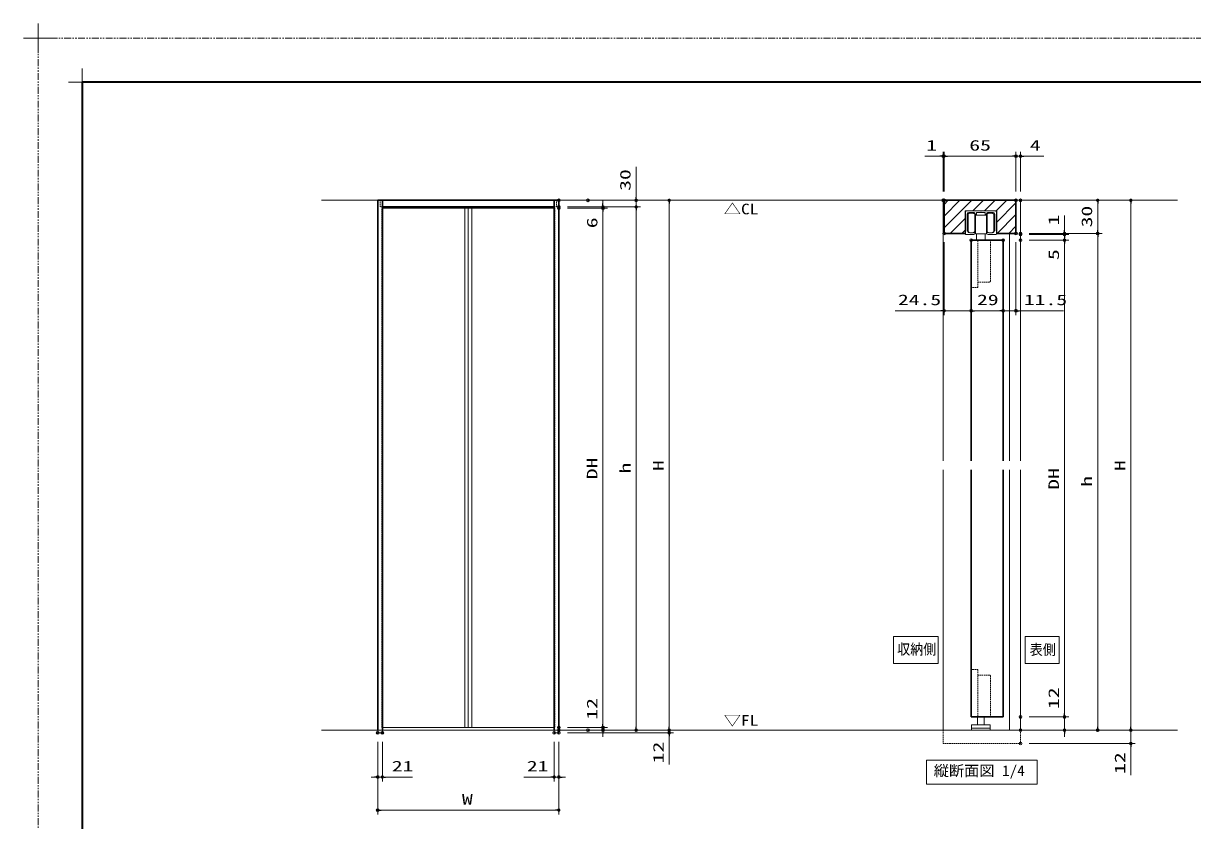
# Model space of a CAD drawing. Units: millimetres, scale not verified. Extents: x -1306 to 1306, y -607 to 607.
# Drawn here: x -1306 to -247, y -115 to 607 of the extents above; entities that cross this region are included whole.
import ezdxf
from ezdxf.enums import TextEntityAlignment as Align

# ---------------------------------------------------------------- set-up
doc = ezdxf.new("R2010")
doc.units = ezdxf.units.MM
doc.header["$LTSCALE"] = 5
doc.header["$PDMODE"] = 32
doc.header["$PDSIZE"] = 2.5
doc.linetypes.add('USER1', pattern=[2.5, 1.25, -0.25, 0.25, -0.25, 0.25, -0.25])
doc.linetypes.add('USER2', pattern=[0.375, 0.25, -0.125])
for name, color, linetype, lineweight in [('0-1_線(黄)', 2, 'Continuous', 15), ('0-3_陰線', 4, 'USER1', 9), ('0-B_点線(水)', 4, 'USER2', 9), ('0-D_線(白)', 7, 'Continuous', 30), ('1-0_線(水)', 4, 'Continuous', 9), ('1-1_寸法線', 3, 'Continuous', 13), ('1-2_ハッチング', 6, 'Continuous', 9), ('1-4_DEFPOINTS', 7, 'Continuous', 5), ('1-5_0', 3, 'Continuous', 25), ('1-6_点線(黄)', 2, 'USER2', 15), ('1-7_図面枠', 7, 'Continuous', 35), ('1-8_一般', 7, 'Continuous', 5)]:
    doc.layers.add(name, color=color, linetype=linetype, lineweight=lineweight)
doc.styles.add('ＭＳ ゴシック', font='')
doc.styles.get('ＭＳ ゴシック').set_extended_font_data('MS Gothic')

# ---------------------------------------------------------------- blocks, each defined once
blk = doc.blocks.new('_DOT')
at = {"layer": '1-5_0'}
blk.add_line((-2.5, 0), (-5, 0), dxfattribs=at)
for points in [[(0, 0), (-2.5, 0), (-2.48, 0.313)], [(0, 0), (-2.48, -0.313), (-2.5, 0)], [(0, 0), (-2.48, 0.313), (-2.421, 0.622)], [(0, 0), (-2.421, -0.622), (-2.48, -0.313)], [(0, 0), (-2.421, 0.622), (-2.324, 0.92)], [(0, 0), (-2.324, -0.92), (-2.421, -0.622)], [(0, 0), (-2.324, 0.92), (-2.191, 1.204)], [(0, 0), (-2.191, -1.204), (-2.324, -0.92)], [(0, 0), (-2.191, 1.204), (-2.023, 1.469)], [(0, 0), (-2.023, -1.469), (-2.191, -1.204)], [(0, 0), (-2.023, 1.469), (-1.822, 1.711)], [(0, 0), (-1.822, -1.711), (-2.023, -1.469)], [(0, 0), (-1.822, 1.711), (-1.594, 1.926)], [(0, 0), (-1.594, -1.926), (-1.822, -1.711)], [(0, 0), (-1.594, 1.926), (-1.34, 2.111)], [(0, 0), (-1.34, -2.111), (-1.594, -1.926)], [(0, 0), (-1.34, 2.111), (-1.064, 2.262)], [(0, 0), (-1.064, -2.262), (-1.34, -2.111)], [(0, 0), (-1.064, 2.262), (-0.773, 2.378)], [(0, 0), (-0.773, -2.378), (-1.064, -2.262)], [(0, 0), (-0.773, 2.378), (-0.468, 2.456)], [(0, 0), (-0.468, -2.456), (-0.773, -2.378)], [(0, 0), (-0.468, 2.456), (-0.157, 2.495)], [(0, 0), (-0.157, -2.495), (-0.468, -2.456)], [(0, 0), (-0.157, 2.495), (0.157, 2.495)], [(0, 0), (0.157, -2.495), (-0.157, -2.495)], [(0, 0), (0.157, 2.495), (0.468, 2.456)], [(0, 0), (0.468, 2.456), (0.773, 2.378)], [(0, 0), (0.773, 2.378), (1.064, 2.262)], [(0, 0), (1.064, 2.262), (1.34, 2.111)], [(0, 0), (1.34, 2.111), (1.594, 1.926)], [(0, 0), (1.594, 1.926), (1.822, 1.711)], [(0, 0), (1.822, 1.711), (2.023, 1.469)], [(0, 0), (2.023, 1.469), (2.191, 1.204)], [(0, 0), (2.191, 1.204), (2.324, 0.92)], [(0, 0), (2.324, 0.92), (2.421, 0.622)], [(0, 0), (2.421, 0.622), (2.48, 0.313)], [(0, 0), (2.48, 0.313), (2.5, 0)], [(0, 0), (0.468, -2.456), (0.157, -2.495)], [(0, 0), (0.773, -2.378), (0.468, -2.456)], [(0, 0), (1.064, -2.262), (0.773, -2.378)], [(0, 0), (1.34, -2.111), (1.064, -2.262)], [(0, 0), (1.594, -1.926), (1.34, -2.111)], [(0, 0), (1.822, -1.711), (1.594, -1.926)], [(0, 0), (2.023, -1.469), (1.822, -1.711)], [(0, 0), (2.191, -1.204), (2.023, -1.469)], [(0, 0), (2.324, -0.92), (2.191, -1.204)], [(0, 0), (2.421, -0.622), (2.324, -0.92)], [(0, 0), (2.48, -0.313), (2.421, -0.622)], [(0, 0), (2.5, 0), (2.48, -0.313)]]:
    blk.add_solid(points, dxfattribs=at)
blk = doc.blocks.new('グループ-13-1')
at = {"layer": '1-8_一般'}
for p, q in [((62041.6, -14029.5), (62041.6, -13365.5)), ((61709.6, -13697.5), (62373.6, -13697.5))]:
    blk.add_line(p, q, dxfattribs=at)

msp = doc.modelspace()

# ---------------------------------------------------------------- linework, layer by layer
at = {"layer": '0-1_線(黄)'}
for p, q in [((-1036.234, 447.006), (-261.031, 447.006)), ((-1036.234, -32.994), (-261.031, -32.994))]:
    msp.add_line(p, q, dxfattribs=at)
msp.add_lwpolyline([(-488.434, -59.994), (-388.209, -59.994), (-388.209, -81.829), (-488.434, -81.829)], close=True, dxfattribs=at)
at = {"layer": '0-3_陰線'}
for p in [(387.036, 594), (-1292.964, -594)]:
    msp.add_line(p, (-1292.964, 594), dxfattribs=at)
at = {"layer": '0-B_点線(水)'}
for p, q in [((-981.787, -30.594), (-981.787, 439.806)), ((-981.187, 439.806), (-981.787, 439.806)), ((-825.587, 439.806), (-824.987, 439.806)), ((-824.987, 439.806), (-824.987, -30.594)), ((-441.914, 368.006), (-441.914, 411.006)), ((-430.414, 374.006), (-430.414, 411.006)), ((-441.914, 373.006), (-431.414, 373.006)), ((-446.914, 368.006), (-441.914, 368.006)), ((-447.914, 20.955), (-447.914, -20.995)), ((-441.964, 16.955), (-431.414, 16.955)), ((-430.414, 15.955), (-430.414, -20.995)), ((-981.187, -30.594), (-981.787, -30.594)), ((-825.587, -30.594), (-824.987, -30.594)), ((-985.387, -32.994), (-985.387, -35.394)), ((-985.387, -35.394), (-981.187, -35.394)), ((-981.187, -32.994), (-981.187, -35.394)), ((-825.587, -32.994), (-825.587, -35.394)), ((-825.587, -35.394), (-821.387, -35.394)), ((-821.387, -35.394), (-821.387, -32.994))]:
    msp.add_line(p, q, dxfattribs=at)
for points in [[(-981.187, 441.006), (-983.187, 441.006), (-983.187, 447.006)], [(-825.587, 441.006), (-823.587, 441.006), (-823.587, 447.006)], [(-446.914, 21.955), (-441.914, 21.955), (-441.914, -20.995)], [(-447.914, 20.955), (-447.914, -20.995), (-430.414, -20.995)]]:
    msp.add_lwpolyline(points, dxfattribs=at)
for centre, start, end in [((-431.414, 374.006), 270, 0), ((-446.914, 369.006), 180, 270), ((-446.914, 20.955), 90, 180), ((-431.414, 15.955), 0, 90)]:
    msp.add_arc(centre, 1, start, end, dxfattribs=at)
at = {"layer": '0-D_線(白)'}
for p, q in [((-985.387, 447.006), (-985.387, -32.994)), ((-985.387, 447.006), (-821.387, 447.006)), ((-981.187, 447.006), (-981.187, -32.994)), ((-825.587, -32.994), (-825.587, 447.006)), ((-821.387, -32.994), (-821.387, 447.006)), ((-825.587, 441.006), (-981.187, 441.006)), ((-472.414, 417.006), (-453.464, 417.006)), ((-407.414, 417.006), (-424.864, 417.006)), ((-447.914, 411.006), (-418.914, 411.006)), ((-447.914, 411.006), (-430.414, 411.006)), ((-447.914, 411.006), (-447.914, 369.006)), ((-447.914, 211.006), (-447.914, 411.006)), ((-418.914, 211.006), (-418.914, 411.006)), ((-447.914, -20.995), (-447.914, 203.006)), ((-418.914, -20.995), (-418.914, 203.006)), ((-447.914, -20.995), (-418.914, -20.995))]:
    msp.add_line(p, q, dxfattribs=at)
msp.add_lwpolyline([(-407.414, 417.006), (-407.414, 447.006), (-472.414, 447.006), (-472.414, 417.006)], dxfattribs=at)
at = {"layer": '1-0_線(水)'}
for p, q in [((-473.414, 447.006), (-473.414, 211.006)), ((-403.414, 447.006), (-403.414, 211.006)), ((-824.987, 439.806), (-981.187, 439.806)), ((-453.164, 436.006), (-453.164, 416.506)), ((-426.664, 437.506), (-451.664, 437.506)), ((-451.664, 419.484), (-451.664, 434.506)), ((-450.764, 434.606), (-450.764, 418.406)), ((-445.264, 436.006), (-450.164, 436.006)), ((-444.764, 434.606), (-444.714, 434.606)), ((-444.764, 434.606), (-444.764, 418.406)), ((-444.264, 435.006), (-444.264, 434.306)), ((-443.064, 434.306), (-443.064, 435.706)), ((-439.464, 436.006), (-442.764, 436.006)), ((-439.164, 436.306), (-439.464, 436.006)), ((-435.264, 435.706), (-435.264, 434.306)), ((-434.064, 434.306), (-434.064, 435.006)), ((-428.164, 436.006), (-433.064, 436.006)), ((-427.564, 434.606), (-427.514, 434.606)), ((-427.564, 434.606), (-427.564, 418.406)), ((-426.664, 434.506), (-426.664, 419.484)), ((-425.164, 416.506), (-425.164, 436.006)), ((-444.764, 431.506), (-444.164, 431.506)), ((-434.164, 433.506), (-444.164, 433.506)), ((-444.164, 433.506), (-444.164, 416.506)), ((-443.364, 434.006), (-443.964, 434.006)), ((-434.364, 434.006), (-434.964, 434.006)), ((-434.164, 433.506), (-434.164, 416.506)), ((-433.564, 431.506), (-434.164, 431.506)), ((-445.664, 416.006), (-452.664, 416.006)), ((-450.764, 418.406), (-450.714, 418.406)), ((-444.764, 421.506), (-444.164, 421.506)), ((-444.664, 418.006), (-444.664, 417.006)), ((-434.164, 416.506), (-444.164, 416.506)), ((-443.164, 416.506), (-443.164, 411.006)), ((-435.164, 416.506), (-435.164, 411.006)), ((-433.564, 421.506), (-434.164, 421.506)), ((-433.664, 417.006), (-433.664, 418.006)), ((-425.664, 416.006), (-432.664, 416.006)), ((-413.414, 417.006), (-413.414, 211.006)), ((-473.414, 203.006), (-473.414, -32.994)), ((-413.414, 203.006), (-413.414, -32.994)), ((-403.414, 203.006), (-403.414, -32.994)), ((-442.164, -20.995), (-442.164, -27.994)), ((-436.164, -20.995), (-436.164, -27.994)), ((-981.187, -30.594), (-824.987, -30.594)), ((-447.664, -27.994), (-447.664, -32.994)), ((-447.664, -27.994), (-430.664, -27.994)), ((-447.664, -30.994), (-430.664, -30.994)), ((-430.664, -27.994), (-430.664, -32.994)), ((-447.664, -32.994), (-430.664, -32.994))]:
    msp.add_line(p, q, dxfattribs=at)
for points in [[(-444.764, 434.606), (-444.81, 434.762), (-444.945, 434.913), (-445.166, 435.056), (-445.466, 435.184), (-445.836, 435.295), (-446.264, 435.385), (-446.738, 435.451), (-447.243, 435.492), (-447.764, 435.506), (-448.285, 435.492), (-448.79, 435.451), (-449.264, 435.385), (-449.692, 435.295), (-450.062, 435.184), (-450.362, 435.056), (-450.583, 434.913), (-450.718, 434.762), (-450.764, 434.606), (-450.714, 434.606)], [(-435.564, 436.006), (-438.864, 436.006), (-439.164, 436.306)], [(-427.564, 434.606), (-427.61, 434.762), (-427.745, 434.913), (-427.966, 435.056), (-428.266, 435.184), (-428.636, 435.295), (-429.064, 435.385), (-429.538, 435.451), (-430.043, 435.492), (-430.564, 435.506), (-431.085, 435.492), (-431.59, 435.451), (-432.064, 435.385), (-432.492, 435.295), (-432.862, 435.184), (-433.162, 435.056), (-433.383, 434.913), (-433.518, 434.762), (-433.564, 434.606), (-433.514, 434.606)], [(-433.564, 434.606), (-433.564, 418.406), (-433.514, 418.406)], [(-450.764, 418.406), (-450.718, 418.249), (-450.583, 418.098), (-450.362, 417.956), (-450.062, 417.827), (-449.692, 417.716), (-449.264, 417.626), (-448.79, 417.56), (-448.285, 417.519), (-447.764, 417.506), (-447.243, 417.519), (-446.738, 417.56), (-446.264, 417.626), (-445.836, 417.716), (-445.466, 417.827), (-445.166, 417.956), (-444.945, 418.098), (-444.81, 418.249), (-444.764, 418.406), (-444.714, 418.406)], [(-433.564, 418.406), (-433.518, 418.249), (-433.383, 418.098), (-433.162, 417.956), (-432.862, 417.827), (-432.492, 417.716), (-432.064, 417.626), (-431.59, 417.56), (-431.085, 417.519), (-430.564, 417.506), (-430.043, 417.519), (-429.538, 417.56), (-429.064, 417.626), (-428.636, 417.716), (-428.266, 417.827), (-427.966, 417.956), (-427.745, 418.098), (-427.61, 418.249), (-427.564, 418.406), (-427.514, 418.406)]]:
    msp.add_lwpolyline(points, dxfattribs=at)
for centre, radius, start, end in [((-451.664, 436.006), 1.5, 90, 180), ((-450.164, 434.506), 1.5, 90, 180), ((-445.264, 435.006), 1, 0, 90), ((-443.964, 434.306), 0.3, 180, 270), ((-443.364, 434.306), 0.3, 270, 0), ((-442.764, 435.706), 0.3, 90, 180), ((-435.564, 435.706), 0.3, 0, 90), ((-434.964, 434.306), 0.3, 180, 270), ((-434.364, 434.306), 0.3, 270, 0), ((-433.064, 435.006), 1, 90, 180), ((-428.164, 434.506), 1.5, 0, 90), ((-426.664, 436.006), 1.5, 0, 90), ((-452.664, 416.506), 0.5, 180, 270), ((-451.364, 419.484), 0.3, 180, 220.01096), ((-447.764, 422.506), 5, 220.00804, 301.8906), ((-445.664, 417.006), 1, 270, 0), ((-444.964, 418.006), 0.3, 0, 121.89403), ((-433.364, 418.006), 0.3, 58.10597, 180), ((-432.664, 417.006), 1, 180, 270), ((-430.564, 422.506), 5, 238.1094, 319.99196), ((-425.664, 416.506), 0.5, 270, 0)]:
    msp.add_arc(centre, radius, start, end, dxfattribs=at)
at = {"layer": '1-1_寸法線'}
for p, q in [((-473.414, 455.006), (-473.414, 491.006)), ((-472.414, 455.006), (-472.414, 491.006)), ((-472.414, 455.006), (-472.414, 491.006)), ((-407.414, 455.006), (-407.414, 491.006)), ((-407.414, 455.006), (-407.414, 491.006)), ((-403.414, 455.006), (-403.414, 491.006)), ((-751.387, 450.006), (-751.387, 477.196)), ((-476.414, 487.006), (-489.795, 487.006)), ((-472.414, 487.006), (-473.414, 487.006)), ((-469.414, 487.006), (-410.414, 487.006)), ((-469.414, 487.006), (-466.414, 487.006)), ((-410.414, 487.006), (-413.414, 487.006)), ((-407.414, 487.006), (-403.414, 487.006)), ((-400.414, 487.006), (-382.271, 487.006)), ((-813.387, 447.006), (-747.387, 447.006)), ((-786.987, 447.006), (-717.387, 447.006)), ((-781.387, 444.006), (-781.387, 447.006)), ((-751.387, 441.006), (-751.387, 447.006)), ((-399.414, 447.006), (-329.414, 447.006)), ((-395.414, 447.006), (-299.414, 447.006)), ((-906.537, 439.806), (-906.537, -30.594)), ((-903.387, 439.806), (-903.387, -30.594)), ((-900.237, 439.806), (-900.237, -30.594)), ((-813.387, 441.006), (-747.387, 441.006)), ((-813.387, 441.006), (-747.387, 441.006)), ((-813.387, 441.006), (-777.387, 441.006)), ((-813.387, 439.806), (-777.387, 439.806)), ((-813.387, 439.806), (-777.387, 439.806)), ((-781.387, 441.006), (-781.387, 439.806)), ((-781.387, 436.806), (-781.387, -27.594)), ((-781.387, 436.806), (-781.387, 419.615)), ((-751.387, 438.006), (-751.387, -29.994)), ((-751.387, 438.006), (-751.387, 435.006)), ((-721.387, 444.006), (-721.387, -29.994)), ((-333.414, 444.006), (-333.414, 420.006)), ((-303.414, 444.006), (-303.414, -29.994)), ((-363.414, 420.006), (-363.414, 433.387)), ((-395.414, 417.006), (-329.414, 417.006)), ((-395.414, 417.006), (-329.414, 417.006)), ((-395.414, 417.006), (-359.414, 417.006)), ((-395.414, 416.006), (-359.414, 416.006)), ((-395.414, 416.006), (-359.414, 416.006)), ((-363.414, 419.006), (-363.414, 422.006)), ((-363.414, 416.006), (-363.414, 417.006)), ((-363.414, 416.006), (-363.414, 411.006)), ((-363.414, 413.006), (-363.414, 410.006)), ((-333.414, 414.006), (-333.414, -29.994)), ((-472.414, 409.006), (-472.414, 343.006)), ((-447.914, 403.006), (-447.914, 343.006)), ((-447.914, 403.006), (-447.914, 343.006)), ((-418.914, 403.006), (-418.914, 343.006)), ((-418.914, 403.006), (-418.914, 343.006)), ((-407.414, 409.006), (-407.414, 343.006)), ((-395.414, 411.006), (-359.414, 411.006)), ((-395.414, 411.006), (-359.414, 411.006)), ((-363.414, 408.006), (-363.414, -17.995)), ((-363.414, 408.006), (-363.414, 390.339)), ((-475.414, 347.006), (-516.89, 347.006)), ((-447.914, 347.006), (-472.414, 347.006)), ((-444.914, 347.006), (-441.914, 347.006)), ((-444.914, 347.006), (-421.914, 347.006)), ((-421.914, 347.006), (-424.914, 347.006)), ((-418.914, 347.006), (-407.414, 347.006)), ((-404.414, 347.006), (-364.366, 347.006)), ((-363.414, -17.995), (-363.414, 7.767)), ((-781.387, -27.594), (-781.387, -1.833)), ((-395.414, -20.995), (-359.414, -20.995)), ((-395.414, -20.995), (-359.414, -20.995)), ((-363.414, -32.994), (-363.414, -20.995)), ((-813.387, -30.594), (-777.387, -30.594)), ((-813.387, -30.594), (-777.387, -30.594)), ((-781.387, -32.994), (-781.387, -30.594)), ((-721.387, -29.994), (-721.387, -26.994)), ((-303.414, -29.994), (-303.414, -26.994)), ((-813.387, -32.994), (-747.387, -32.994)), ((-813.387, -32.994), (-777.387, -32.994)), ((-813.387, -35.394), (-717.387, -35.394)), ((-786.987, -32.994), (-717.387, -32.994)), ((-786.987, -32.994), (-717.387, -32.994)), ((-781.387, -35.994), (-781.387, -38.994)), ((-721.387, -32.994), (-721.387, -35.394)), ((-721.387, -38.394), (-721.387, -64.156)), ((-395.414, -32.994), (-299.414, -32.994)), ((-395.414, -32.994), (-329.414, -32.994)), ((-395.414, -32.994), (-359.414, -32.994)), ((-395.414, -32.994), (-299.414, -32.994)), ((-363.414, -35.994), (-363.414, -38.994)), ((-303.414, -32.994), (-303.414, -44.994)), ((-985.387, -43.394), (-985.387, -109.394)), ((-985.387, -43.394), (-985.387, -79.394)), ((-981.187, -43.394), (-981.187, -79.394)), ((-825.587, -43.394), (-825.587, -79.394)), ((-821.387, -43.394), (-821.387, -109.394)), ((-821.387, -43.394), (-821.387, -79.394)), ((-395.414, -44.994), (-299.414, -44.994)), ((-303.414, -47.994), (-303.414, -73.756)), ((-988.387, -75.394), (-991.387, -75.394)), ((-985.387, -75.394), (-981.187, -75.394)), ((-978.187, -75.394), (-953.854, -75.394)), ((-828.587, -75.394), (-852.92, -75.394)), ((-821.387, -75.394), (-825.587, -75.394)), ((-818.387, -75.394), (-815.387, -75.394)), ((-824.387, -105.394), (-982.387, -105.394))]:
    msp.add_line(p, q, dxfattribs=at)
msp.add_lwpolyline([(-424.864, 417.006), (-424.864, 437.506), (-453.464, 437.506), (-453.464, 417.006)], dxfattribs=at)
for points in [[(-518.268, 27.302), (-518.268, 51.82), (-477.982, 51.82), (-477.982, 27.302)], [(-399.06, 27.302), (-399.06, 51.82), (-368.372, 51.82), (-368.372, 27.302)]]:
    msp.add_lwpolyline(points, close=True, dxfattribs=at)
msp.add_arc((-426.964, 419.484), 0.3, 319.98904, 0, dxfattribs=at)
at = {"layer": '1-2_ハッチング'}
for p, q in [((-472.414, 443.317), (-468.725, 447.006)), ((-472.414, 432.71), (-458.119, 447.006)), ((-472.414, 422.104), (-447.512, 447.006)), ((-446.405, 437.506), (-436.905, 447.006)), ((-435.799, 437.506), (-426.299, 447.006)), ((-425.192, 437.506), (-415.692, 447.006)), ((-424.864, 427.227), (-407.414, 444.677)), ((-466.905, 417.006), (-453.464, 430.447)), ((-424.479, 417.006), (-407.414, 434.071)), ((-456.299, 417.006), (-453.464, 419.84)), ((-413.872, 417.006), (-407.414, 423.464))]:
    msp.add_line(p, q, dxfattribs=at)
at = {"layer": '1-4_DEFPOINTS'}
for p, q in [((-1252.964, 541.55), (-1252.964, 566.45)), ((-1265.414, 554), (-1240.514, 554))]:
    msp.add_line(p, q, dxfattribs=at)
for p in [(-473.414, 487.006), (-407.414, 487.006), (-403.414, 487.006), (-821.387, 447.006), (-794.987, 447.006), (-751.387, 447.006), (-473.414, 447.006), (-472.414, 447.006), (-407.414, 447.006), (-407.414, 447.006), (-403.414, 447.006), (-403.414, 447.006), (-821.387, 441.006), (-821.387, 439.806), (-781.387, 439.806), (-472.414, 417.006), (-407.414, 417.006), (-403.414, 417.006), (-403.414, 416.006), (-363.414, 416.006), (-333.414, 417.006), (-447.914, 411.006), (-418.914, 411.006), (-403.414, 411.006), (-363.414, 411.006), (-447.914, 347.006), (-418.914, 347.006), (-407.414, 347.006), (-403.414, -20.995), (-363.414, -20.995), (-821.387, -30.594), (-821.387, -32.994), (-794.987, -32.994), (-781.387, -30.594), (-781.387, -32.994), (-751.387, -32.994), (-721.387, -32.994), (-403.414, -32.994), (-363.414, -32.994), (-333.414, -32.994), (-303.414, -32.994), (-985.387, -35.394), (-981.187, -35.394), (-825.587, -35.394), (-821.387, -35.394), (-821.387, -35.394), (-721.387, -35.394), (-403.414, -44.994), (-303.414, -44.994), (-985.387, -75.394), (-821.387, -75.394), (-985.387, -105.394)]:
    msp.add_point(p, dxfattribs=at)
at = {"layer": '1-6_点線(黄)'}
for p, q in [((-473.414, -32.994), (-473.414, -44.994)), ((-403.414, -32.994), (-403.414, -44.994)), ((-473.414, -44.994), (-403.414, -44.994))]:
    msp.add_line(p, q, dxfattribs=at)
at = {"layer": '1-7_図面枠'}
msp.add_lwpolyline([(-1252.964, -554), (347.036, -554), (347.036, 554), (-1252.964, 554)], close=True, dxfattribs=at)

# ---------------------------------------------------------------- block references
at = {"layer": '0-3_陰線', "xscale": 0.04, "yscale": 0.04}
msp.add_blockref('グループ-13-1', (-3774.629, 1141.9), dxfattribs=at)
at = {"layer": '1-1_寸法線', "xscale": 0.6, "yscale": 0.6}
for p in [(-473.414, 487.006), (-407.414, 487.006), (-407.414, 487.006), (-472.414, 347.006), (-418.914, 347.006), (-418.914, 347.006), (-985.387, -75.394), (-825.587, -75.394), (-821.387, -105.394)]:
    msp.add_blockref('_DOT', p, dxfattribs=at)
for p, rotation in [((-472.414, 487.006), 180), ((-472.414, 487.006), 180), ((-403.414, 487.006), 180), ((-751.387, 447.006), 270), ((-721.387, 447.006), 90), ((-333.414, 447.006), 90), ((-303.414, 447.006), 90), ((-781.387, 441.006), 270), ((-781.387, 439.806), 90), ((-781.387, 439.806), 90), ((-751.387, 441.006), 90), ((-751.387, 441.006), 90), ((-363.414, 417.006), 270), ((-363.414, 416.006), 270), ((-363.414, 416.006), 90), ((-333.414, 417.006), 270), ((-333.414, 417.006), 90), ((-363.414, 411.006), 90), ((-363.414, 411.006), 90), ((-447.914, 347.006), 180), ((-447.914, 347.006), 180), ((-407.414, 347.006), 180), ((-363.414, -20.995), 270), ((-363.414, -20.995), 270), ((-781.387, -30.594), 270), ((-781.387, -30.594), 270), ((-781.387, -32.994), 90), ((-751.387, -32.994), 270), ((-721.387, -32.994), 270), ((-721.387, -32.994), 270), ((-363.414, -32.994), 90), ((-333.414, -32.994), 270), ((-303.414, -32.994), 270), ((-303.414, -32.994), 270), ((-721.387, -35.394), 90), ((-303.414, -44.994), 90), ((-981.187, -75.394), 180), ((-821.387, -75.394), 180), ((-985.387, -105.394), 180)]:
    msp.add_blockref('_DOT', p, dxfattribs=dict(at, rotation=rotation))

# ---------------------------------------------------------------- texts
at = {"layer": '0-1_線(黄)', "style": 'ＭＳ ゴシック'}
for s, width, p in [('△CL', 1.2, (-672.063, 431.431)), ('▽FL', 1.2, (-672.1, -31.771)), ('縦断面図 1/4', 1.05, (-481.88, -77.373))]:
    msp.add_text(s, height=9.604, dxfattribs=dict(at, width=width)).set_placement(p, align=Align.BOTTOM_LEFT)
at = {"layer": '1-1_寸法線', "style": 'ＭＳ ゴシック'}
for s, width, p in [('1', 1.5, (-488.652, 489.155)), ('65', 1.5, (-449.676, 489.155)), ('4', 1.5, (-394.842, 489.155)), ('24.5', 1.5, (-514.319, 349.155)), ('29', 1.5, (-442.7, 349.155)), ('11.5', 1.5, (-400.271, 349.155)), ('収納側', 0.9, (-514.963, 32.688)), ('表側', 0.9, (-394.94, 32.32)), ('21', 1.5, (-972.615, -73.245)), ('21', 1.5, (-850.349, -73.245)), ('W', 1.5, (-909.101, -103.245))]:
    msp.add_text(s, height=9.604, dxfattribs=dict(at, width=width)).set_placement(p, align=Align.BOTTOM_LEFT)
at = {"layer": '1-1_寸法線', "style": 'ＭＳ ゴシック', "width": 1.5}
for s, p in [('30', (-753.536, 455.577)), ('30', (-335.564, 422.482)), ('6', (-783.536, 421.71)), ('1', (-365.564, 424.148)), ('5', (-365.564, 392.91)), ('DH', (-783.536, 194.367)), ('h', (-753.536, 199.482)), ('H', (-723.536, 201.767)), ('DH', (-365.564, 184.767)), ('H', (-305.564, 201.767)), ('h', (-335.564, 187.482)), ('12', (-365.564, -13.852)), ('12', (-783.536, -23.452)), ('12', (-723.536, -63.013)), ('12', (-305.564, -72.613))]:
    msp.add_text(s, height=9.604, rotation=90, dxfattribs=at).set_placement(p, align=Align.BOTTOM_LEFT)

doc.saveas('drawing.dxf')
